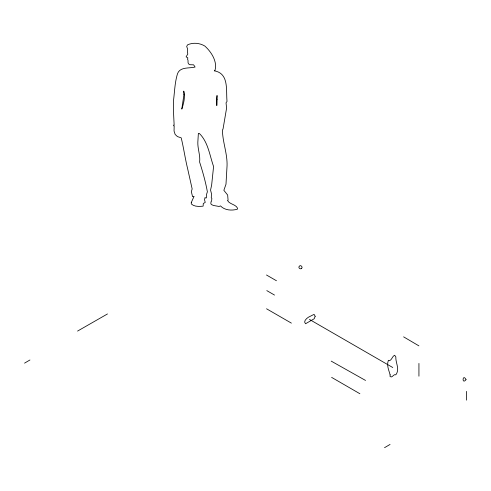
<?xml version="1.0" encoding="UTF-8"?>
<svg xmlns="http://www.w3.org/2000/svg" width="491" height="491" viewBox="0 0 491 491"><rect width="100%" height="100%" fill="white"/><g stroke="black" fill="none" stroke-linecap="round" stroke-linejoin="round"><path stroke-width="0.74" d="M466.045 379.574C462.571 373.154 461.706 385.073 466.033 379.66M301.738 268.209C303.015 267.27 300.639 264.44 299.32 266.159M299.08 266.496C298.117 267.822 300.486 269.829 301.683 268.276M384.539 447.682L390.057 444.435M24.55 363.137L29.939 359.989M77.553 331.087L107.48 313.945M331.198 361.112L365.543 380.445M266.478 274.997L276.458 280.754M266.797 290.611L274.524 295.073M309.447 319.42L392.775 367.532M266.533 308.778L291.39 323.127M331.615 377.37L359.878 393.727M403.608 336.851L418.909 345.867M466.45 391.376L466.45 400.153M418.933 363.426L418.933 376.186M191.275 202.562L191.275 203.912C194.209 206.858 199.236 206.539 203.139 206.152L203.286 203.489L205.238 202.433L204.52 199.714L205.011 197.548L206.011 198.1L206.533 197.505L206.502 194.534L207.38 191.821C205.539 181.627 202.709 171.74 199.616 162.055C200.445 155.352 197.621 148.963 197.83 142.261L198.364 133.399L199.364 133.46C208.221 142.169 209.614 155.359 213.585 166.523L211.652 184.941L210.559 190.091L211.504 193.835L211.265 197.756L211.854 198.382L211.59 201.169L211.112 201.506L210.792 203.384L211.271 204.489L213.468 205.477L219.06 206.459L220.502 205.913C224.632 210.375 231.813 210.848 237.411 209.191L237.583 208.264C235.729 204.201 229.665 204.477 227.456 200.42L228.082 200.181L227.658 195.05L223.865 190.318L225.989 184.223L226.934 167.787C228.02 155.003 222.619 142.746 222.417 130.078L223.037 128.992L226.59 108.112L226.044 102.815L227.026 101.385C225.872 90.184 229.26 73.466 214.303 70.814L214.898 70.673C217.746 61.792 211.314 51.868 204.851 46.068C199.757 42.95 192.945 42.287 187.525 44.877L186.678 46.467L187.58 48.904L187.372 52.126L187.814 53.961L186.107 56.858L187.875 57.901L187.501 59.221L187.979 60.074L188.09 62.922L188.667 63.996L189.974 64.714L193.607 64.83L195.093 67.028C189.416 68.58 180.203 66.58 177.558 73.576C174.845 82.261 174.655 91.295 173.556 100.139C173.151 108.321 173.771 116.846 174.139 124.966L173.532 125.107L173.734 125.806L174.17 125.721L174.053 131.048L175.14 134.43L177.423 136.578L181.191 137.836C183.702 148.024 185.101 158.347 187.568 168.419L192.153 188.918L191.349 191.699L192.576 196.701L194.068 196.32L191.275 202.562M390.142 374.866L390.007 376.401C392.125 378.696 393.598 373.473 395.832 374.823C400.128 369.029 395.445 362.941 395.832 356.902L394.672 355.269C392.223 356.165 392.014 359.835 389.473 360.719L388.387 360.302C386.38 365.298 388.872 370.134 390.142 374.866M315.167 316.278L314.215 318.745L305.543 323.753C302.554 321.255 307.667 317.192 310.281 316.284A69.808 41.526 -61.6 0 1 314.099 314.393L315.167 316.278M217.139 99.188L216.795 105.559L216.574 98.648L217.047 95.506L217.139 99.188M183.935 94.548L181.799 109.106C183.732 103.349 185.334 97.163 183.769 91.117L183.935 94.548"/></g></svg>
